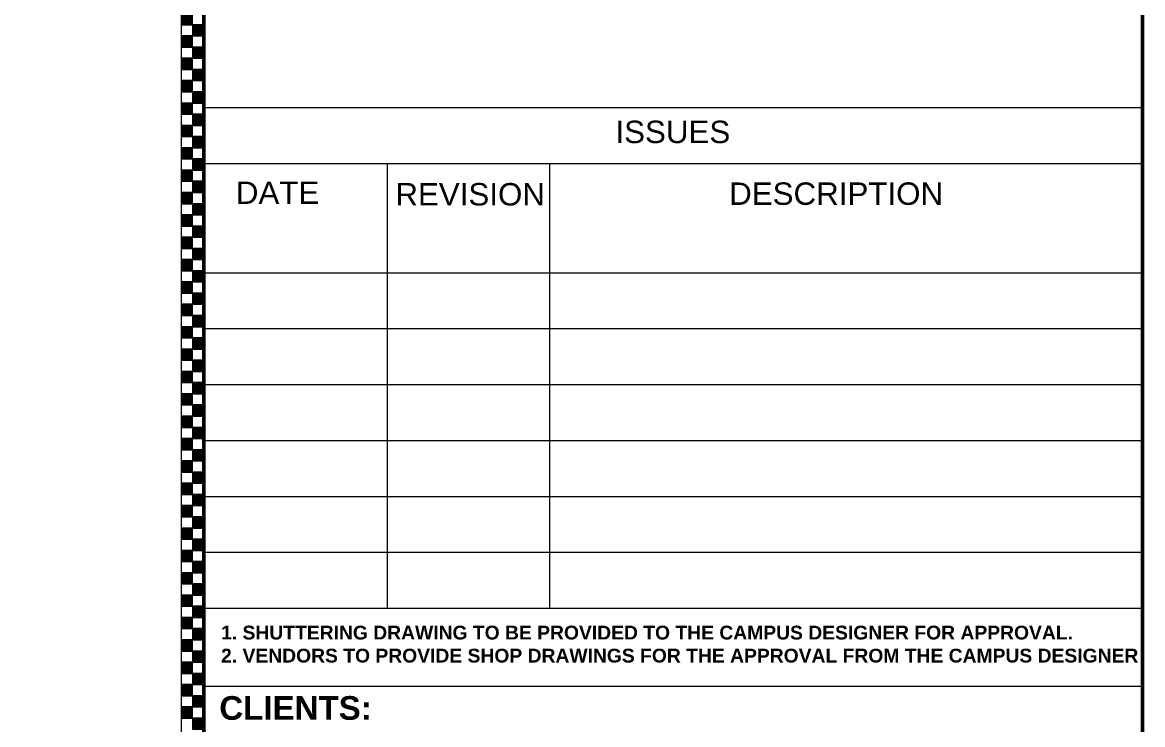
# Model space of a CAD drawing. Extents: x -200722 to 834823, y -494970 to 88783.
# Drawn here: x 514054 to 525080, y -84842 to -77936 of the extents above; entities that cross this region are included whole.
import ezdxf

# ---------------------------------------------------------------- set-up
doc = ezdxf.new("R2010")
doc.units = 0
doc.header["$LTSCALE"] = 100
doc.header["$MEASUREMENT"] = 0
doc.layers.get('0').update_dxf_attribs({"linetype": 'CONTINUOUS'})
doc.layers.add('9_TITLE TEXT', color=7, linetype='CONTINUOUS', lineweight=20)
doc.styles.add('TITLES', font='arial.ttf')

# ---------------------------------------------------------------- blocks, each defined once
blk = doc.blocks.new('TITLE CHAIN')
at = {"layer": '9_TITLE TEXT'}
h = blk.add_hatch(color=256, dxfattribs=at)
h.dxf.hatch_style = 1
h.paths.add_polyline_path([(0, -343.62), (1, -343.62), (1, -342.62), (0, -342.62)])
h = blk.add_hatch(color=256, dxfattribs=at)
h.dxf.hatch_style = 1
h.paths.add_polyline_path([(1, -344.62), (2, -344.62), (2, -343.62), (1, -343.62)])
h = blk.add_hatch(color=256, dxfattribs=at)
h.dxf.hatch_style = 1
h.paths.add_polyline_path([(0, -345.62), (1, -345.62), (1, -344.62), (0, -344.62)])
h = blk.add_hatch(color=256, dxfattribs=at)
h.dxf.hatch_style = 1
h.paths.add_polyline_path([(1, -346.62), (2, -346.62), (2, -345.62), (1, -345.62)])
h = blk.add_hatch(color=256, dxfattribs=at)
h.dxf.hatch_style = 1
h.paths.add_polyline_path([(0, -347.62), (1, -347.62), (1, -346.62), (0, -346.62)])
h = blk.add_hatch(color=256, dxfattribs=at)
h.dxf.hatch_style = 1
h.paths.add_polyline_path([(1, -348.62), (2, -348.62), (2, -347.62), (1, -347.62)])
h = blk.add_hatch(color=256, dxfattribs=at)
h.dxf.hatch_style = 1
h.paths.add_polyline_path([(0, -349.62), (1, -349.62), (1, -348.62), (0, -348.62)])
h = blk.add_hatch(color=256, dxfattribs=at)
h.dxf.hatch_style = 1
h.paths.add_polyline_path([(1, -350.62), (2, -350.62), (2, -349.62), (1, -349.62)])
h = blk.add_hatch(color=256, dxfattribs=at)
h.dxf.hatch_style = 1
h.paths.add_polyline_path([(0, -351.62), (1, -351.62), (1, -350.62), (0, -350.62)])
h = blk.add_hatch(color=256, dxfattribs=at)
h.dxf.hatch_style = 1
h.paths.add_polyline_path([(1, -352.62), (2, -352.62), (2, -351.62), (1, -351.62)])
h = blk.add_hatch(color=256, dxfattribs=at)
h.dxf.hatch_style = 1
h.paths.add_polyline_path([(0, -353.62), (1, -353.62), (1, -352.62), (0, -352.62)])
h = blk.add_hatch(color=256, dxfattribs=at)
h.dxf.hatch_style = 1
h.paths.add_polyline_path([(1, -354.62), (2, -354.62), (2, -353.62), (1, -353.62)])
h = blk.add_hatch(color=256, dxfattribs=at)
h.dxf.hatch_style = 1
h.paths.add_polyline_path([(0, -355.62), (1, -355.62), (1, -354.62), (0, -354.62)])
h = blk.add_hatch(color=256, dxfattribs=at)
h.dxf.hatch_style = 1
h.paths.add_polyline_path([(1, -356.62), (2, -356.62), (2, -355.62), (1, -355.62)])
h = blk.add_hatch(color=256, dxfattribs=at)
h.dxf.hatch_style = 1
h.paths.add_polyline_path([(0, -357.62), (1, -357.62), (1, -356.62), (0, -356.62)])
h = blk.add_hatch(color=256, dxfattribs=at)
h.dxf.hatch_style = 1
h.paths.add_polyline_path([(1, -358.62), (2, -358.62), (2, -357.62), (1, -357.62)])
h = blk.add_hatch(color=256, dxfattribs=at)
h.dxf.hatch_style = 1
h.paths.add_polyline_path([(0, -359.62), (1, -359.62), (1, -358.62), (0, -358.62)])
h = blk.add_hatch(color=256, dxfattribs=at)
h.dxf.hatch_style = 1
h.paths.add_polyline_path([(1, -360.62), (2, -360.62), (2, -359.62), (1, -359.62)])
h = blk.add_hatch(color=256, dxfattribs=at)
h.dxf.hatch_style = 1
h.paths.add_polyline_path([(0, -361.62), (1, -361.62), (1, -360.62), (0, -360.62)])
h = blk.add_hatch(color=256, dxfattribs=at)
h.dxf.hatch_style = 1
h.paths.add_polyline_path([(1, -362.62), (2, -362.62), (2, -361.62), (1, -361.62)])
h = blk.add_hatch(color=256, dxfattribs=at)
h.dxf.hatch_style = 1
h.paths.add_polyline_path([(0, -363.62), (1, -363.62), (1, -362.62), (0, -362.62)])
h = blk.add_hatch(color=256, dxfattribs=at)
h.dxf.hatch_style = 1
h.paths.add_polyline_path([(1, -364.62), (2, -364.62), (2, -363.62), (1, -363.62)])
h = blk.add_hatch(color=256, dxfattribs=at)
h.dxf.hatch_style = 1
h.paths.add_polyline_path([(0, -365.62), (1, -365.62), (1, -364.62), (0, -364.62)])
h = blk.add_hatch(color=256, dxfattribs=at)
h.dxf.hatch_style = 1
h.paths.add_polyline_path([(1, -366.62), (2, -366.62), (2, -365.62), (1, -365.62)])
h = blk.add_hatch(color=256, dxfattribs=at)
h.dxf.hatch_style = 1
h.paths.add_polyline_path([(0, -367.62), (1, -367.62), (1, -366.62), (0, -366.62)])
h = blk.add_hatch(color=256, dxfattribs=at)
h.dxf.hatch_style = 1
h.paths.add_polyline_path([(1, -368.62), (2, -368.62), (2, -367.62), (1, -367.62)])
h = blk.add_hatch(color=256, dxfattribs=at)
h.dxf.hatch_style = 1
h.paths.add_polyline_path([(0, -369.62), (1, -369.62), (1, -368.62), (0, -368.62)])
h = blk.add_hatch(color=256, dxfattribs=at)
h.dxf.hatch_style = 1
h.paths.add_polyline_path([(1, -370.62), (2, -370.62), (2, -369.62), (1, -369.62)])
h = blk.add_hatch(color=256, dxfattribs=at)
h.dxf.hatch_style = 1
h.paths.add_polyline_path([(0, -371.62), (1, -371.62), (1, -370.62), (0, -370.62)])
h = blk.add_hatch(color=256, dxfattribs=at)
h.dxf.hatch_style = 1
h.paths.add_polyline_path([(1, -372.62), (2, -372.62), (2, -371.62), (1, -371.62)])
h = blk.add_hatch(color=256, dxfattribs=at)
h.dxf.hatch_style = 1
h.paths.add_polyline_path([(0, -373.62), (1, -373.62), (1, -372.62), (0, -372.62)])
h = blk.add_hatch(color=256, dxfattribs=at)
h.dxf.hatch_style = 1
h.paths.add_polyline_path([(1, -374.62), (2, -374.62), (2, -373.62), (1, -373.62)])
h = blk.add_hatch(color=256, dxfattribs=at)
h.dxf.hatch_style = 1
h.paths.add_polyline_path([(0, -375.62), (1, -375.62), (1, -374.62), (0, -374.62)])
h = blk.add_hatch(color=256, dxfattribs=at)
h.dxf.hatch_style = 1
h.paths.add_polyline_path([(1, -376.62), (2, -376.62), (2, -375.62), (1, -375.62)])
h = blk.add_hatch(color=256, dxfattribs=at)
h.dxf.hatch_style = 1
h.paths.add_polyline_path([(0, -377.62), (1, -377.62), (1, -376.62), (0, -376.62)])
h = blk.add_hatch(color=256, dxfattribs=at)
h.dxf.hatch_style = 1
h.paths.add_polyline_path([(1, -378.62), (2, -378.62), (2, -377.62), (1, -377.62)])
h = blk.add_hatch(color=256, dxfattribs=at)
h.dxf.hatch_style = 1
h.paths.add_polyline_path([(0, -379.62), (1, -379.62), (1, -378.62), (0, -378.62)])
h = blk.add_hatch(color=256, dxfattribs=at)
h.dxf.hatch_style = 1
h.paths.add_polyline_path([(1, -380.62), (2, -380.62), (2, -379.62), (1, -379.62)])
h = blk.add_hatch(color=256, dxfattribs=at)
h.dxf.hatch_style = 1
h.paths.add_polyline_path([(0, -381.62), (1, -381.62), (1, -380.62), (0, -380.62)])
h = blk.add_hatch(color=256, dxfattribs=at)
h.dxf.hatch_style = 1
h.paths.add_polyline_path([(1, -382.62), (2, -382.62), (2, -381.62), (1, -381.62)])
h = blk.add_hatch(color=256, dxfattribs=at)
h.dxf.hatch_style = 1
h.paths.add_polyline_path([(0, -383.62), (1, -383.62), (1, -382.62), (0, -382.62)])
h = blk.add_hatch(color=256, dxfattribs=at)
h.dxf.hatch_style = 1
h.paths.add_polyline_path([(1, -384.62), (2, -384.62), (2, -383.62), (1, -383.62)])
h = blk.add_hatch(color=256, dxfattribs=at)
h.dxf.hatch_style = 1
h.paths.add_polyline_path([(0, -385.62), (1, -385.62), (1, -384.62), (0, -384.62)])
h = blk.add_hatch(color=256, dxfattribs=at)
h.dxf.hatch_style = 1
h.paths.add_polyline_path([(1, -386.62), (2, -386.62), (2, -385.62), (1, -385.62)])
h = blk.add_hatch(color=256, dxfattribs=at)
h.dxf.hatch_style = 1
h.paths.add_polyline_path([(0, -387.62), (1, -387.62), (1, -386.62), (0, -386.62)])
h = blk.add_hatch(color=256, dxfattribs=at)
h.dxf.hatch_style = 1
h.paths.add_polyline_path([(1, -388.62), (2, -388.62), (2, -387.62), (1, -387.62)])
h = blk.add_hatch(color=256, dxfattribs=at)
h.dxf.hatch_style = 1
h.paths.add_polyline_path([(0, -389.62), (1, -389.62), (1, -388.62), (0, -388.62)])
h = blk.add_hatch(color=256, dxfattribs=at)
h.dxf.hatch_style = 1
h.paths.add_polyline_path([(1, -390.62), (2, -390.62), (2, -389.62), (1, -389.62)])
h = blk.add_hatch(color=256, dxfattribs=at)
h.dxf.hatch_style = 1
h.paths.add_polyline_path([(0, -391.62), (1, -391.62), (1, -390.62), (0, -390.62)])
h = blk.add_hatch(color=256, dxfattribs=at)
h.dxf.hatch_style = 1
h.paths.add_polyline_path([(1, -392.62), (2, -392.62), (2, -391.62), (1, -391.62)])
h = blk.add_hatch(color=256, dxfattribs=at)
h.dxf.hatch_style = 1
h.paths.add_polyline_path([(0, -393.62), (1, -393.62), (1, -392.62), (0, -392.62)])
h = blk.add_hatch(color=256, dxfattribs=at)
h.dxf.hatch_style = 1
h.paths.add_polyline_path([(1, -394.62), (2, -394.62), (2, -393.62), (1, -393.62)])
h = blk.add_hatch(color=256, dxfattribs=at)
h.dxf.hatch_style = 1
h.paths.add_polyline_path([(0, -395.62), (1, -395.62), (1, -394.62), (0, -394.62)])
h = blk.add_hatch(color=256, dxfattribs=at)
h.dxf.hatch_style = 1
h.paths.add_polyline_path([(1, -396.62), (2, -396.62), (2, -395.62), (1, -395.62)])
h = blk.add_hatch(color=256, dxfattribs=at)
h.dxf.hatch_style = 1
h.paths.add_polyline_path([(0, -397.62), (1, -397.62), (1, -396.62), (0, -396.62)])
h = blk.add_hatch(color=256, dxfattribs=at)
h.dxf.hatch_style = 1
h.paths.add_polyline_path([(1, -398.62), (2, -398.62), (2, -397.62), (1, -397.62)])
h = blk.add_hatch(color=256, dxfattribs=at)
h.dxf.hatch_style = 1
h.paths.add_polyline_path([(0, -399.62), (1, -399.62), (1, -398.62), (0, -398.62)])
h = blk.add_hatch(color=256, dxfattribs=at)
h.dxf.hatch_style = 1
h.paths.add_polyline_path([(1, -400.62), (2, -400.62), (2, -399.62), (1, -399.62)])
h = blk.add_hatch(color=256, dxfattribs=at)
h.dxf.hatch_style = 1
h.paths.add_polyline_path([(0, -401.62), (1, -401.62), (1, -400.62), (0, -400.62)])
h = blk.add_hatch(color=256, dxfattribs=at)
h.dxf.hatch_style = 1
h.paths.add_polyline_path([(1, -402.62), (2, -402.62), (2, -401.62), (1, -401.62)])
h = blk.add_hatch(color=256, dxfattribs=at)
h.dxf.hatch_style = 1
h.paths.add_polyline_path([(0, -403.62), (1, -403.62), (1, -402.62), (0, -402.62)])
h = blk.add_hatch(color=256, dxfattribs=at)
h.dxf.hatch_style = 1
h.paths.add_polyline_path([(1, -404.62), (2, -404.62), (2, -403.62), (1, -403.62)])
h = blk.add_hatch(color=256, dxfattribs=at)
h.dxf.hatch_style = 1
h.paths.add_polyline_path([(0, -405.62), (1, -405.62), (1, -404.62), (0, -404.62)])
h = blk.add_hatch(color=256, dxfattribs=at)
h.dxf.hatch_style = 1
h.paths.add_polyline_path([(1, -406.62), (2, -406.62), (2, -405.62), (1, -405.62)])
for p, q in [((0, -584), (0, 0)), ((2, -584), (2, 0))]:
    blk.add_line(p, q, dxfattribs=at)
for points in [[(0, -343.62), (1, -343.62), (1, -342.62), (0, -342.62)], [(1, -344.62), (2, -344.62), (2, -343.62), (1, -343.62)], [(0, -345.62), (1, -345.62), (1, -344.62), (0, -344.62)], [(1, -346.62), (2, -346.62), (2, -345.62), (1, -345.62)], [(0, -347.62), (1, -347.62), (1, -346.62), (0, -346.62)], [(1, -348.62), (2, -348.62), (2, -347.62), (1, -347.62)], [(0, -349.62), (1, -349.62), (1, -348.62), (0, -348.62)], [(1, -350.62), (2, -350.62), (2, -349.62), (1, -349.62)], [(0, -351.62), (1, -351.62), (1, -350.62), (0, -350.62)], [(1, -352.62), (2, -352.62), (2, -351.62), (1, -351.62)], [(0, -353.62), (1, -353.62), (1, -352.62), (0, -352.62)], [(1, -354.62), (2, -354.62), (2, -353.62), (1, -353.62)], [(0, -355.62), (1, -355.62), (1, -354.62), (0, -354.62)], [(1, -356.62), (2, -356.62), (2, -355.62), (1, -355.62)], [(0, -357.62), (1, -357.62), (1, -356.62), (0, -356.62)], [(1, -358.62), (2, -358.62), (2, -357.62), (1, -357.62)], [(0, -359.62), (1, -359.62), (1, -358.62), (0, -358.62)], [(1, -360.62), (2, -360.62), (2, -359.62), (1, -359.62)], [(0, -361.62), (1, -361.62), (1, -360.62), (0, -360.62)], [(1, -362.62), (2, -362.62), (2, -361.62), (1, -361.62)], [(0, -363.62), (1, -363.62), (1, -362.62), (0, -362.62)], [(1, -364.62), (2, -364.62), (2, -363.62), (1, -363.62)], [(0, -365.62), (1, -365.62), (1, -364.62), (0, -364.62)], [(1, -366.62), (2, -366.62), (2, -365.62), (1, -365.62)], [(0, -367.62), (1, -367.62), (1, -366.62), (0, -366.62)], [(1, -368.62), (2, -368.62), (2, -367.62), (1, -367.62)], [(0, -369.62), (1, -369.62), (1, -368.62), (0, -368.62)], [(1, -370.62), (2, -370.62), (2, -369.62), (1, -369.62)], [(0, -371.62), (1, -371.62), (1, -370.62), (0, -370.62)], [(1, -372.62), (2, -372.62), (2, -371.62), (1, -371.62)], [(0, -373.62), (1, -373.62), (1, -372.62), (0, -372.62)], [(1, -374.62), (2, -374.62), (2, -373.62), (1, -373.62)], [(0, -375.62), (1, -375.62), (1, -374.62), (0, -374.62)], [(1, -376.62), (2, -376.62), (2, -375.62), (1, -375.62)], [(0, -377.62), (1, -377.62), (1, -376.62), (0, -376.62)], [(1, -378.62), (2, -378.62), (2, -377.62), (1, -377.62)], [(0, -379.62), (1, -379.62), (1, -378.62), (0, -378.62)], [(1, -380.62), (2, -380.62), (2, -379.62), (1, -379.62)], [(0, -381.62), (1, -381.62), (1, -380.62), (0, -380.62)], [(1, -382.62), (2, -382.62), (2, -381.62), (1, -381.62)], [(0, -383.62), (1, -383.62), (1, -382.62), (0, -382.62)], [(1, -384.62), (2, -384.62), (2, -383.62), (1, -383.62)], [(0, -385.62), (1, -385.62), (1, -384.62), (0, -384.62)], [(1, -386.62), (2, -386.62), (2, -385.62), (1, -385.62)], [(0, -387.62), (1, -387.62), (1, -386.62), (0, -386.62)], [(1, -388.62), (2, -388.62), (2, -387.62), (1, -387.62)], [(0, -389.62), (1, -389.62), (1, -388.62), (0, -388.62)], [(1, -390.62), (2, -390.62), (2, -389.62), (1, -389.62)], [(0, -391.62), (1, -391.62), (1, -390.62), (0, -390.62)], [(1, -392.62), (2, -392.62), (2, -391.62), (1, -391.62)], [(0, -393.62), (1, -393.62), (1, -392.62), (0, -392.62)], [(1, -394.62), (2, -394.62), (2, -393.62), (1, -393.62)], [(0, -395.62), (1, -395.62), (1, -394.62), (0, -394.62)], [(1, -396.62), (2, -396.62), (2, -395.62), (1, -395.62)], [(0, -397.62), (1, -397.62), (1, -396.62), (0, -396.62)], [(1, -398.62), (2, -398.62), (2, -397.62), (1, -397.62)], [(0, -399.62), (1, -399.62), (1, -398.62), (0, -398.62)], [(1, -400.62), (2, -400.62), (2, -399.62), (1, -399.62)], [(0, -401.62), (1, -401.62), (1, -400.62), (0, -400.62)], [(1, -402.62), (2, -402.62), (2, -401.62), (1, -401.62)], [(0, -403.62), (1, -403.62), (1, -402.62), (0, -402.62)], [(1, -404.62), (2, -404.62), (2, -403.62), (1, -403.62)], [(0, -405.62), (1, -405.62), (1, -404.62), (0, -404.62)], [(1, -406.62), (2, -406.62), (2, -405.62), (1, -405.62)]]:
    blk.add_lwpolyline(points, close=True, dxfattribs=at)

msp = doc.modelspace()

# ---------------------------------------------------------------- linework, layer by layer
at = {"color": 18, "true_color": 0x000000}
msp.add_lwpolyline([(433669.4, -104400.4), (525079.4, -104400.4), (525079.4, -40160.4), (433669.4, -40160.4)], close=True, dxfattribs=at)
at = {"layer": '9_TITLE TEXT', "color": 18, "true_color": 0x000000}
for p, q in [((515619.4, -103699.1), (515619.4, -40160.4)), ((517643, -79322.4), (517643, -83697.8)), ((519241.9, -79322.4), (519241.9, -83697.8)), ((525079.4, -84467.8), (515839.4, -84467.8))]:
    msp.add_line(p, q, dxfattribs=at)
at = {"layer": '9_TITLE TEXT', "color": 18, "lineweight": 50, "true_color": 0x000000}
msp.add_lwpolyline([(525079.4, -104400.4), (515839.4, -104400.4), (515839.4, -40160.4), (525079.4, -40160.4)], close=True, dxfattribs=at)
at = {"layer": '9_TITLE TEXT', "color": 18, "true_color": 0x000000}
for points in [[(525079.4, -40160.4), (525079.4, -104400.4)], [(515839.4, -78772.4), (525079.5, -78772.4)], [(515839.4, -79322.4), (525079.5, -79322.4)], [(515839.4, -80397.8), (525079.5, -80397.8)], [(515839.4, -80947.8), (525079.5, -80947.8)], [(515839.4, -81497.8), (525079.5, -81497.8)], [(515839.2, -82047.8), (525079.4, -82047.8)], [(515839.4, -82597.8), (525079.5, -82597.8)], [(515839.4, -83147.8), (525079.5, -83147.8)], [(515839.4, -83697.8), (525079.5, -83697.8)]]:
    msp.add_lwpolyline(points, dxfattribs=at)

# ---------------------------------------------------------------- block references
at = {"color": 18, "true_color": 0x000000, "xscale": 110, "yscale": 110, "zscale": 110}
msp.add_blockref('TITLE CHAIN', (515619.4, -40160.4), dxfattribs=at)

# ---------------------------------------------------------------- texts
at = {"layer": '9_TITLE TEXT', "color": 18, "linetype": 'ByBlock', "true_color": 0x000000, "attachment_point": 1, "style": 'TITLES'}
for s, insert, char_height, width in [('ISSUES', (519890.9, -78902.2), 220.63, 3142.475), ('DATE', (516155.3, -79500.6), 220.63, 3142.475), ('REVISION', (517724.9, -79515.7), 220.63, 3142.475), ('DESCRIPTION', (521010.2, -79509.7), 220.632, 3142.475), ('{\\fArial|b1|i0|c0|p34;1. SHUTTERING DRAWING TO BE PROVIDED TO THE CAMPUS DESIGNER FOR APPROVAL.\\P2. VENDORS TO PROVIDE SHOP DRAWINGS FOR THE APPROVAL FROM THE CAMPUS DESIGNER}', (516009.8, -83869.3), 135.895, 9183.301)]:
    msp.add_mtext(s, dxfattribs=dict(at, insert=insert, char_height=char_height, width=width))
at = {"layer": '9_TITLE TEXT', "color": 18, "lineweight": 25, "true_color": 0x000000, "insert": (515992.3, -84562.2), "char_height": 232.963, "width": 7813.359, "attachment_point": 1, "style": 'TITLES'}
msp.add_mtext('{\\fArial|b1|i0|c0|p34;CLIENTS:}', dxfattribs=at)

doc.saveas('drawing.dxf')
